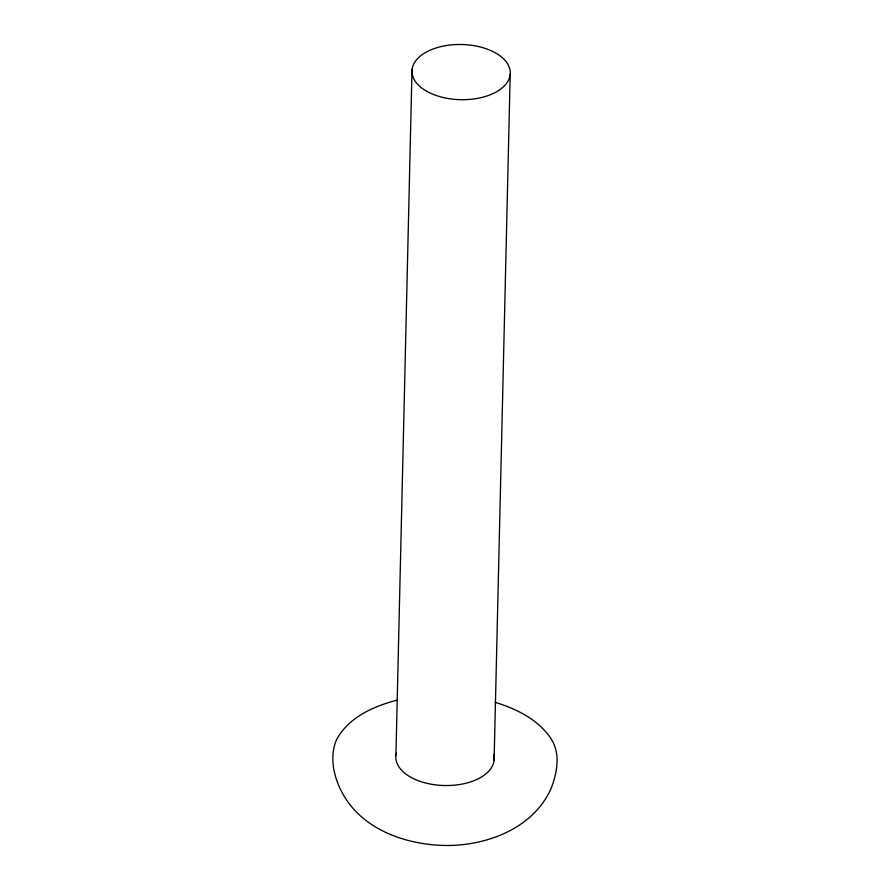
<?xml version="1.0" encoding="UTF-8"?>
<svg xmlns="http://www.w3.org/2000/svg" width="890" height="890" viewBox="0 0 890 890"><rect width="100%" height="100%" fill="white"/><g stroke="black" fill="none" stroke-linecap="round" stroke-linejoin="round"><path stroke-width="1.33" d="M395.905 755.71L412.014 69.876M494.095 760.171L510.204 74.337A49.173 27.601 1.3 0 0 438.781 47.159A49.173 27.601 1.3 0 0 434.342 94.829A49.173 27.601 1.3 0 0 510.204 74.337M396.962 700.174C373.466 706.304 348.368 717.407 336.453 739.879C329.078 757.201 333.839 777.671 342.661 793.602C363.064 830.715 408.265 845.567 448.482 845.5C489.244 844.977 534.267 827.344 551.411 787.728C557.485 771.608 560.878 751.928 549.898 737.009C536.904 718.898 515.933 708.663 495.118 702.321M493.561 754.397A49.173 27.601 1.3 0 1 445.011 785.536A49.173 27.601 1.3 0 1 396.439 752.84"/></g></svg>
